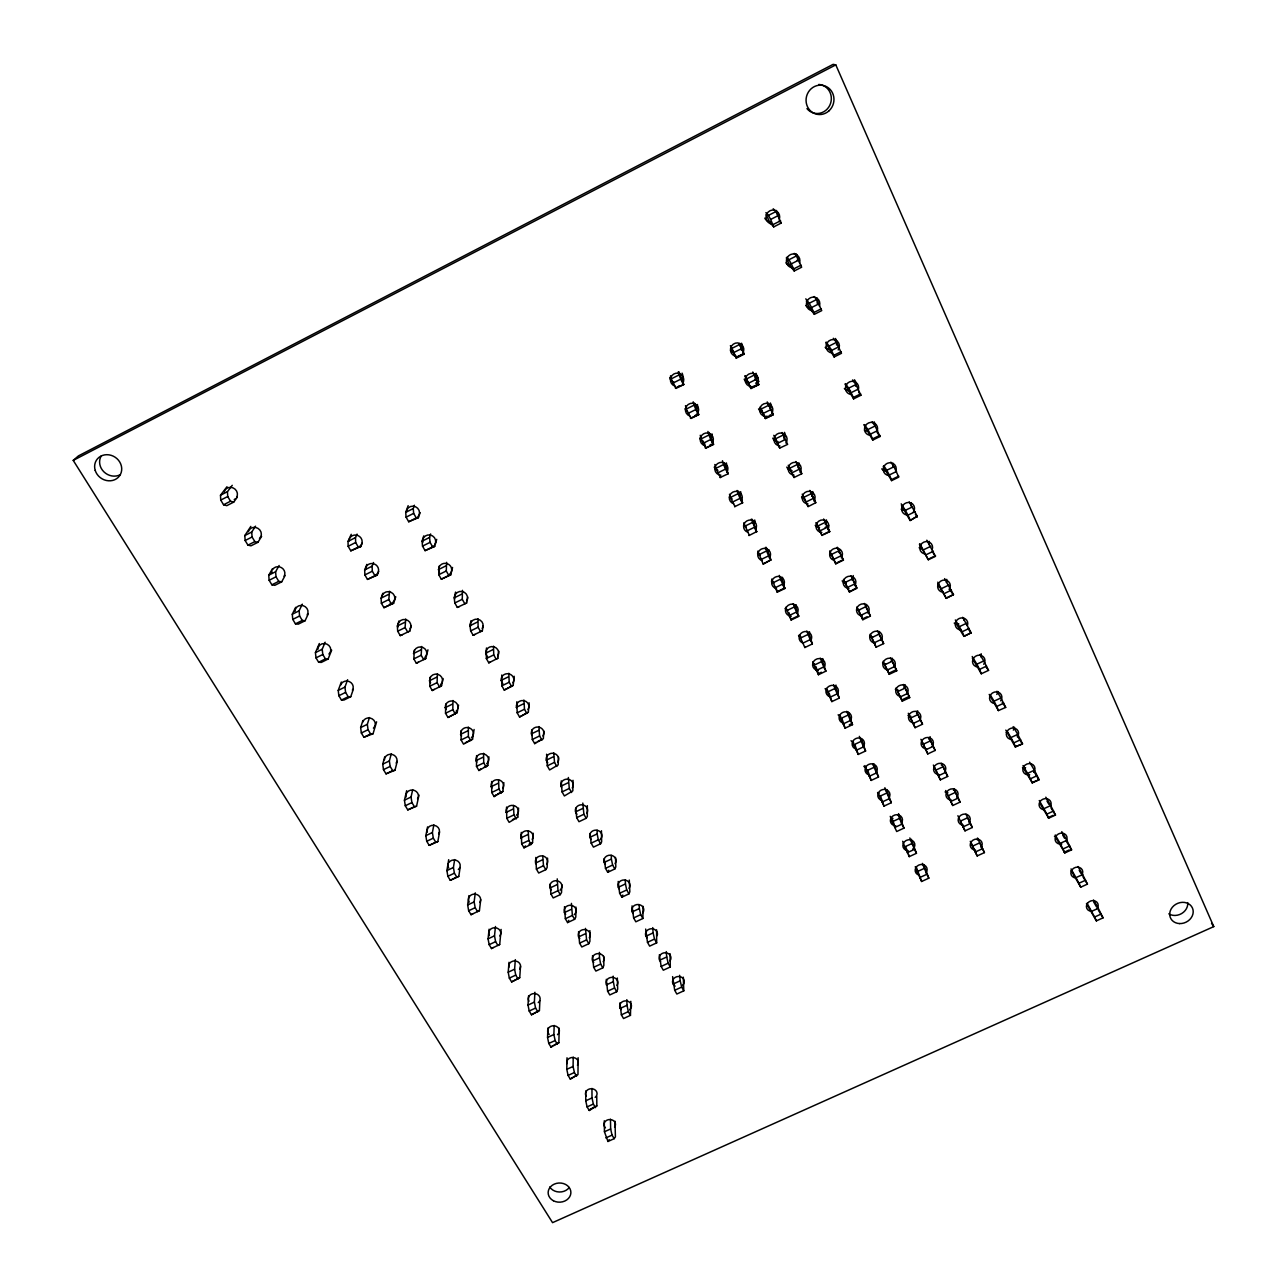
<?xml version="1.0" encoding="UTF-8"?>
<svg xmlns="http://www.w3.org/2000/svg" width="1287" height="1287" viewBox="0 0 1287 1287"><rect width="100%" height="100%" fill="white"/><g stroke="black" fill="none" stroke-linecap="round" stroke-linejoin="round"><path stroke-width="1.5" d="M587.322 805.646L587.322 816.505L586.18 818.291L578.989 821.701L576.705 817.663L575.659 808.268M578.555 931.627L579.584 943.146L581.804 946.975L588.803 943.709L586.582 939.88L585.488 928.394M596.75 1096.379L596.83 1105.951L589.253 1110.488L587.081 1106.9L585.746 1100.787L585.762 1090.926M586.18 818.291L583.896 814.253L582.802 803.072M578.12 1057.737L577.976 1074.597L570.286 1079.053L568.082 1075.417L566.795 1069.336L567.02 1057.785M575.933 907.062L575.804 917.036L574.629 919.304L567.599 922.586L565.347 918.725L564.478 906.659M808.686 632.818L812.37 643.934L804.858 647.538L804.874 646.605M576.592 1076.173L574.388 1072.521L573.085 1066.456L573.214 1057.158M574.629 919.304L572.377 915.427L571.428 903.377M573.021 780.308L572.828 790.861L564.382 795.961L562.065 791.891L561.212 780.903M901.463 505.614L910.102 520.527L917.261 516.248L909.233 501.866M571.605 792.519L569.288 788.448L568.355 777.493M547.908 1028.023L547.554 1037.451L548.777 1043.451L551.013 1047.151L558.848 1042.792L559.25 1028.152M561.775 884.668L561.534 892.47L560.279 894.626L553.217 897.94L550.949 894.031L550.144 884.105M557.368 1044.24L555.131 1040.539L553.877 1034.523L554.182 1025.433M560.279 894.626L558.011 890.701L557.223 878.86M558.478 756.949L558.172 764.928L549.613 769.948L547.265 765.829L546.621 754.214M556.853 766.473L554.52 762.338L553.7 752.75M547.57 858.107L547.12 867.631L545.785 869.674L538.69 873.02L536.389 869.063L535.826 857.415M528.571 995.881L528.024 1005.067L529.198 1011.019L531.467 1014.783L539.43 1010.488L539.897 1000.578M545.785 869.674L543.484 865.717L542.744 855.968M537.853 1011.823L535.585 1008.059L534.378 1002.106L534.909 992.261M785.794 607.303L791.135 620.028L798.68 616.393L795.269 605.807M543.822 730.968L543.339 738.706L534.668 743.629L532.303 739.462L531.692 730.035M521.267 832.383L521.669 843.822L524.002 847.827L531.113 844.433L532.545 842.518L533.156 833.22M541.956 740.122L539.591 735.939L538.899 726.56M509.025 962.274L508.204 972.2L509.33 978.104L511.631 981.917L519.723 977.718L520.527 966.119M531.113 844.433L528.796 840.443L528.185 830.871M518.05 978.924L515.749 975.112L514.607 969.208L515.331 959.619M516.875 701.721L517.165 712.789L519.562 717.004L528.346 712.194L529.15 702.815M506.547 807.062L506.772 818.291L509.137 822.345L517.792 817.132L518.581 808.059M526.866 713.465L524.485 709.234L523.938 700.064M495.463 926.495L494.514 935.81L495.608 941.65L497.956 945.527L499.71 944.449L501.126 929.423M516.296 818.918L513.947 814.88L513.449 805.469M499.71 944.449L491.489 948.551L489.157 944.674L488.079 938.85L489.108 929.182M491.65 781.482L491.731 792.486L494.111 796.573L502.895 791.457L503.844 782.625M791.135 620.028L788.995 612.66M501.753 675.015L501.85 685.81L504.263 690.073L513.191 685.36L514.189 676.286M926.833 540.202L935.424 556.354L928.329 559.765L919.932 543.79M501.303 793.114L498.922 789.028L498.568 779.809M511.615 686.502L509.202 682.223L508.799 673.262M475.289 892.856L474.131 901.914L475.176 907.673L477.541 911.614L479.407 910.681L480.727 899.726M476.592 755.598L476.496 766.376L478.909 770.495L487.805 765.475L488.947 756.901M479.407 910.681L471.042 914.687L468.661 910.746L467.648 904.97L468.902 895.607M493.5 646.154L493.741 654.906L496.187 659.234L497.844 658.236L498.825 651.222M486.132 767.02L483.719 762.885L483.59 753.281M448.696 859.684L446.911 870.591L447.86 876.286L450.273 880.292L458.783 876.383L460.102 867.551M458.783 876.383L456.821 877.171L454.408 873.181L453.426 867.486L454.665 859.587M461.164 730.533L461.1 739.961L463.529 744.143L472.554 739.221L474.099 729.504M497.844 658.236L488.803 662.837L486.341 658.526L486.454 648.005M470.785 740.62L468.355 736.437L468.371 727.042M470.978 620.688L470.012 625.707L470.672 630.903L473.149 635.279L482.335 630.775L483.188 625.723M482.335 630.775L480.582 631.627L478.104 627.252L478.008 618.741M427.574 826.881L425.836 835.665L426.737 841.296L429.182 845.35L437.837 841.569L439.575 831.949M445.752 704.021L445.511 713.255L447.989 717.47L457.142 712.644L458.542 705.131M437.837 841.569L435.762 842.213L433.317 838.143L432.4 832.512L433.848 824.903M771.798 579.037L777.235 592.197L784.829 588.529L781.692 578.49M455.276 713.931L452.815 709.7L452.976 700.498M455.55 592.084L454.214 597.86L454.81 602.976L457.319 607.4L466.634 603.008L467.825 597.168M406.66 790.685L404.44 800.192L405.276 805.759L407.77 809.877L416.57 806.193L418.983 795.06M437.403 673.648L437.097 682.641L439.575 686.92L441.538 685.778L443.114 678.506M466.634 603.008L464.784 603.716L462.274 599.292L462.483 590.347M416.57 806.193L414.398 806.692L411.904 802.573L411.052 797.007L412.709 789.671M441.538 685.778L432.255 690.508L429.761 686.228L430.148 677.203M672.602 976.608L674.71 990.298L676.833 994.031L683.783 990.829L683.3 977.155M439.237 566.007L438.77 574.71L441.312 579.182L450.74 574.903L452.557 567.454M414.366 650.096L413.819 658.896L416.344 663.207L425.756 658.59L427.96 649.822M777.235 592.197L776.158 587.773M384.716 756.853L382.722 764.172L383.478 769.658L386.02 773.841L394.98 770.269L397.249 761.357M450.74 574.903L448.793 575.466L446.267 570.978L446.653 562.322M425.756 658.59L423.696 659.587L421.187 655.26L421.653 646.492M394.98 770.269L392.68 770.607L390.154 766.425L389.366 760.939L391.248 753.876M659.346 954.777L661.164 966.44L663.304 970.205L670.302 966.987L670.028 953.619M398.922 620.977L397.345 626.013L397.683 631.225L400.241 635.601L409.781 631.097L411.245 626.029M423.729 535.907L422.072 541.2L422.522 546.106L425.096 550.643L434.668 546.476L436.711 539.366M362.886 720.559L360.65 727.573L361.341 732.995L363.915 737.242L373.037 733.783L376.608 721.814M409.781 631.097L407.641 631.949L405.083 627.573L405.727 619.031M434.668 546.476L432.625 546.878L430.067 542.342L429.568 537.451L430.63 533.944M373.037 733.783L370.624 733.96L368.05 729.713L367.342 724.308L369.433 717.535M645.672 929.069L647.474 942.309L649.645 946.138L656.66 942.872L656.611 929.841M619.964 1002.798L621.38 1014.832L623.535 1018.532L630.453 1015.346L630.823 1001.318M382.818 593.291L381.113 598.133L381.37 603.249L383.96 607.673L393.629 603.265L395.769 596.782M408.156 505.662L405.711 512.355L406.097 517.165L408.703 521.75L418.404 517.696L420.109 512.628M393.629 603.265L391.377 603.989L388.803 599.549L389.607 591.248M937.837 583.896L946.267 598.375L937.773 582.174M341.312 682.03L338.224 690.395L338.851 695.72L341.457 700.048L344.015 700.015L350.74 696.717L353.346 689.237M418.404 517.696L416.264 517.953L413.658 513.368L413.24 508.574L414.414 505.244M350.74 696.717L348.214 696.734L345.608 692.406L344.948 687.081L347.619 679.697M632.03 905.887L633.638 917.937L635.826 921.798L642.873 918.5L643.082 906.305M606.306 979.327L607.609 991.199L609.781 994.931L616.714 991.73L617.663 989.14L617.326 978.007M366.892 564.366L364.671 569.916L364.865 574.935L367.471 579.407L377.284 575.128L378.684 571.396M377.284 575.128L374.935 575.691L372.329 571.203L372.104 566.183L373.536 562.516M319.321 643.516L315.428 652.622L315.991 657.866L318.645 662.258L321.332 662.403L328.088 659.041L331.676 650.144M946.267 598.375L953.49 594.562L944.61 578.619M592.519 955.614L593.661 967.293L595.865 971.074L602.847 967.84L603.86 965.363L603.7 956.273M757.85 551.093L763.191 564.044L771.01 559.861L766.232 547.345M328.088 659.041L325.434 658.896L322.796 654.488L322.2 649.259L325.144 642.229M618.178 881.434L619.642 893.275L621.846 897.184L628.941 893.87L629.842 891.73L629.279 880.051M351.238 534.298L348.037 541.36L348.15 546.283L350.788 550.82L360.746 546.637L362.274 543.082M621.846 897.184L622.795 895.028M360.746 546.637L358.301 547.055L355.662 542.503L355.502 537.596L357.062 534.089M588.803 943.709L589.913 941.328L589.88 930.63M295.672 607.319L292.278 614.237L292.76 619.385L295.447 623.841L298.262 624.163L305.067 620.768L308.22 614.012M763.191 564.044L769.497 560.601M305.067 620.768L302.284 620.431L299.598 615.974L299.099 610.826L302.316 604.166M604.214 858.622L605.485 868.355L607.721 872.296L614.832 868.95L615.813 866.923L615.508 857.415M607.721 872.296L608.735 870.253M567.599 922.586L568.806 920.318M272.442 568.709L268.742 575.209L269.144 580.276L271.879 584.813L274.823 585.312L281.676 581.869L285.119 575.498M590.009 833.574L591.167 843.146L593.436 847.136L600.579 843.757L601.64 841.859L601.447 830.726M268.742 575.209L275.595 571.75L279.118 565.492M250.836 526.399L244.82 535.553L245.141 540.508L247.924 545.125L250.997 545.801L257.899 542.326L261.631 536.357M244.82 535.553L251.721 532.046L255.534 526.174M604.279 1120.784L604.44 1131.756L607.963 1141.472L614.189 1138.657L615.411 1136.855L615.009 1121.218M607.963 1141.472L609.201 1139.655M226.995 486.727L220.495 495.222L220.737 500.08L223.568 504.777L226.785 505.662L233.719 502.123L237.258 497.249M524.002 847.827L525.45 845.897M220.495 495.222L227.445 491.666L232.255 485.312M589.253 1110.488L590.588 1108.783M752.316 519.353L756.627 531.821L751.335 519.111M956.708 624.485L963.915 636.373L971.17 632.77L962.66 617.31M570.286 1079.053L576.399 1075.321M743.757 522.828L749.291 535.215M963.915 636.373L971.17 632.77M494.111 796.573L495.736 794.883M534.668 743.629L536.1 742.213M551.013 1047.151L552.525 1045.688M478.909 770.495L480.614 768.95M73.23 460.392L78.427 455.904L833.139 64.35L835.794 64.881L1213.77 926.608L552.557 1222.65L73.23 460.392L835.794 64.881M519.562 717.004L528.346 712.194M531.467 1014.783L539.43 1010.488M504.263 690.073L513.191 685.36M511.631 981.917L519.723 977.718M447.989 717.47L457.142 712.644M491.489 948.551L493.275 947.473M488.803 662.837L490.508 661.824M432.255 690.508L434.25 689.349M765.894 212.645L768.403 215.412L775.916 211.583L781.225 223.053L773.728 226.882L769.851 222.49L766.135 214.462M220.737 500.08L227.719 496.525L227.445 491.666M773.728 226.882L770.656 219.45L778.201 215.605M223.568 504.777L230.534 501.222L233.719 502.123M773.037 224.614L780.582 220.769M786.904 257.191L788.979 259.717L796.428 255.936L801.656 267.213L794.208 270.978L789.961 265.733L786.293 257.834M245.141 540.508L252.075 537.001L251.721 532.046M788.979 259.717L791.28 263.883L798.76 260.087M247.924 545.125L254.858 541.618L257.899 542.326M794.208 270.978L793.629 268.935L801.109 265.154M805.791 298.841L809.201 303.265L816.601 299.533L821.733 310.617L814.349 314.334L809.716 308.236L806.354 300.997M269.144 580.276L276.029 576.801L275.595 571.75M809.201 303.265L811.55 307.545L818.999 303.796M348.037 541.36L355.502 537.596M405.711 512.355L413.24 508.574M679.053 371.895L683.831 384.491L676.013 388.401L671.251 378.861L679.069 374.919L678.281 371.846M731.627 348.504L739.51 344.546L744.176 354.198L736.293 358.14L730.389 345.64M271.879 584.813L278.764 581.354L281.676 581.869M348.15 546.283L355.662 542.503M406.097 517.165L413.658 513.368M672.892 383.14L680.743 379.182L679.069 374.919M733.542 352.654L741.473 348.68M814.349 314.334L813.867 312.516L821.299 308.783M350.788 550.82L358.301 547.055M408.703 521.75L416.264 517.953M675.273 387.934L683.831 384.491M735.891 357.496L743.806 353.523M364.671 569.916L372.104 566.183M422.072 541.2L429.568 537.451M694.594 403.153L698.793 414.591L691.022 418.468L686.325 409.041L694.095 405.148L693.194 401.817M753.635 373.616L758.831 384.62L750.997 388.529L746.396 379.005L754.23 375.08L752.798 371.991M754.6 379.295L757.818 377.686M364.865 574.935L372.329 571.203M422.522 546.106L430.067 542.342M688.014 413.433L695.833 409.523L694.095 405.148M748.374 383.269L756.257 379.327L754.23 375.08M292.278 614.237L299.099 610.826M826.141 342.052L829.085 346.074L836.437 342.39L841.489 353.298L834.137 356.966L825.836 342.921M755.614 383.172L759.04 381.451M367.471 579.407L374.935 575.691M425.096 550.643L432.625 546.878M690.379 418.178L698.793 414.591M750.691 388.063L758.831 384.62M292.76 619.385L299.598 615.974M829.085 346.074L831.499 350.466L838.867 346.782M471.042 914.687L472.924 913.738M295.447 623.841L302.284 620.431M834.137 356.966L833.767 355.357L841.135 351.689M381.113 598.133L388.513 594.449M438.24 569.691L445.704 565.99M709.169 432.496L713.577 444.337L705.855 448.182L701.206 438.867L708.944 435.006L707.914 431.451M767.229 401.93L768.773 405.244L760.971 409.121L765.524 418.548L773.326 414.671L767.921 403.249M381.37 603.249L388.803 599.549M438.77 574.71L446.267 570.978M702.959 443.372L710.73 439.494L708.944 435.006M763.014 413.513L770.849 409.604L768.773 405.244M383.96 607.673L391.377 603.989M441.312 579.182L448.793 575.466M705.292 448.053L713.577 444.337M765.298 418.243L773.326 414.671M315.428 652.622L322.2 649.259M845.479 383.671L848.632 388.159L855.935 384.54L860.89 395.27L853.603 398.873L845.012 384.169M315.991 657.866L322.796 654.488M848.632 388.159L851.093 392.68L858.429 389.044M318.645 662.258L325.434 658.896M853.603 398.873L853.329 397.49L860.649 393.854M397.345 626.013L404.713 622.361M454.214 597.86L461.647 594.192M720.511 477.541L715.91 468.339L723.616 464.527L722.457 460.73M775.385 438.899L783.156 435.054L787.644 444.369L779.729 448.069L773.793 435.312M397.683 631.225L405.083 627.573M454.81 602.976L462.274 599.292M717.712 472.94L725.45 469.112L723.616 464.527M777.477 443.388L785.279 439.527M720.028 477.574L728.201 473.745L724.324 462.998M338.224 690.395L344.948 687.081M864.51 424.597L867.856 429.552L875.112 425.981L879.986 436.534L872.747 440.09L863.867 424.742M413.417 653.571L420.736 649.967M470.012 625.707L477.397 622.071M734.974 506.547L730.437 497.458L738.111 493.677L737.097 490.476M789.14 466.731L794.063 477.493L789.623 468.307L797.345 464.494L795.929 461.486M338.851 695.72L345.608 692.406M413.819 658.896L421.187 655.26M470.672 630.903L478.104 627.252M732.303 502.171L740.009 498.375L738.111 493.677M791.762 472.908L799.533 469.095L797.345 464.494M867.856 429.552L870.366 434.169L877.637 430.598M341.457 700.048L348.214 696.734M734.587 506.74L742.631 502.783L738.255 491.039M793.999 477.525L801.785 473.713L798.905 467.551M872.747 440.09L872.57 438.915L879.841 435.328M429.279 680.823L436.583 677.252M485.617 653.217L492.985 649.613M744.803 526.222L752.428 522.49M810.215 490.974L815.765 502.702L808.091 506.644L803.683 497.377L811.373 493.613L809.877 490.411M429.761 686.228L437.097 682.641M486.341 658.526L493.741 654.906M746.717 531.048L754.375 527.3M805.887 502.075L813.609 498.294L811.373 493.613M748.97 535.569L756.901 531.499M360.65 727.573L367.342 724.308M883.815 465.781L886.775 470.27L893.966 466.747L898.776 477.123L891.585 480.63L883.22 466.361M361.341 732.995L368.05 729.713M886.775 470.27L889.317 475L896.556 471.46M473.149 635.279L474.951 634.411M416.344 663.207L418.436 662.194M363.915 737.242L370.624 733.96M891.585 480.63L891.489 479.649L898.712 476.126M444.98 707.753L452.236 704.214M501.045 680.421L508.381 676.849M758.992 554.665L766.585 550.965L765.395 547.409M825.546 522.779L829.697 531.676L822.023 535.408L817.583 526.093L825.24 522.361L823.664 518.999M825.208 527.38L828.555 525.756M445.511 713.255L452.815 709.7M501.85 685.81L509.202 682.223M760.955 559.588L768.58 555.871L766.585 550.965M819.835 530.904L827.525 527.155L825.24 522.361M823.471 534.33L829.584 531.354M382.722 764.172L389.366 760.939M901.206 503.844L905.372 510.328L912.531 506.853M383.478 769.658L390.154 766.425M905.372 510.328L907.962 515.154L915.137 511.663M460.489 734.394L467.728 730.887M516.312 707.319L523.6 703.78M773.02 582.77L780.565 579.102L779.295 575.402M839.848 552.493L843.419 560.151L835.778 563.851L831.338 554.488L838.947 550.788L837.274 547.248L839.011 550.691M386.02 773.841L392.68 770.607M910.102 520.527L917.261 516.248M461.1 739.961L468.355 736.437M517.165 712.789L524.485 709.234M775.047 587.789L782.625 584.105L780.565 579.102M833.622 559.395L841.28 555.678L838.947 550.788M465.347 742.712L472.554 739.221M777.396 591.553L784.941 587.902M837.145 562.628L843.226 559.668M475.82 760.714L483.027 757.239M531.386 733.896L538.642 730.389M786.888 610.553L794.401 606.933L793.275 603.7M844.916 582.544L852.493 578.877L856.997 588.288L849.388 591.956L843.5 579.44M404.44 800.192L411.052 797.007M923.68 549.726L930.774 546.299M476.496 766.376L483.719 762.885M532.303 739.462L539.591 735.939M788.947 615.669L796.508 612.017L794.401 606.933M847.248 587.548L854.858 583.88M484.218 767.213L487.805 765.475M537.918 741.328L541.537 739.591M791.215 619.24L798.728 615.62M849.388 591.956L856.724 587.66L851.029 575.788M405.276 805.759L411.904 802.573M926.302 554.649L933.445 551.206M407.77 809.877L414.398 806.692M928.41 559.153L935.52 555.727M490.99 786.743L498.149 783.3M546.299 760.183L553.523 756.708M804.858 647.538L800.594 638.014L808.075 634.427L806.869 631.064M858.332 610.279L865.878 606.66L870.398 616.103L862.837 619.723L856.852 607.03M491.731 792.486L498.922 789.028M547.265 765.829L554.52 762.338M802.702 643.227L810.231 639.607L808.075 634.427M860.73 615.379L868.291 611.743M497.522 794.031L502.895 791.457M862.837 619.723L862.531 618.95L867.052 616.779M425.836 835.665L432.4 832.512M941.682 588.497L948.744 585.118M426.737 841.296L433.317 838.143M944.352 593.516L951.431 590.122M429.182 845.35L435.762 842.213M946.412 597.94L953.49 594.562M505.984 812.483L513.111 809.073M561.035 786.164L568.227 782.721M821.943 659.523L825.9 671.154L818.435 674.726L814.14 665.17L821.589 661.598L820.318 658.124M871.605 637.692L879.118 634.105L883.654 643.597L876.125 647.184L870.06 634.314M506.772 818.291L513.947 814.88M562.065 791.891L569.288 788.448M816.312 670.463L823.777 666.891L821.589 661.598M874.034 642.889L881.579 639.285M512.451 819.674L517.792 817.132M818.435 674.726L818.371 673.648L821.347 672.232M446.911 870.591L453.426 867.486M955.324 619.964L959.41 626.656L966.408 623.326M520.817 837.934L527.911 834.555M575.611 811.856L582.77 808.461M835.07 685.923L839.285 698.069L831.852 701.592L827.525 692.004L834.941 688.481L833.606 684.861M890.556 657.754L892.197 661.245L884.732 664.8L889.253 674.324L896.749 670.768L892.132 660.923M447.86 876.286L454.408 873.181M959.41 626.656L962.113 631.756L969.143 628.41M521.669 843.822L528.796 840.443M576.705 817.663L583.896 814.253M829.745 697.377L837.193 693.854L834.941 688.481M887.193 670.077L894.706 666.505L896.749 670.768M450.273 880.292L456.821 877.171M528.989 844.208L532.545 842.518M889.253 674.324L888.818 673.262L896.283 669.723M535.472 863.11L542.551 859.764M590.025 837.274L597.152 833.896L597.104 830.212M848.036 712.033L852.509 724.678L845.109 728.169L840.765 718.532L848.149 715.041L846.749 711.309M536.389 869.063L543.484 865.717M591.167 843.146L598.326 839.767L597.152 833.896M843.033 724.002L850.434 720.495L848.149 715.041M900.208 696.959L907.673 693.42L909.7 697.634L902.251 701.158L900.208 696.959L897.699 691.586L905.131 688.062L907.673 693.42M467.648 904.97L474.131 901.914M972.216 656.499L976.849 664.205L983.799 660.923L988.561 670.382L981.289 673.777L972.345 658.14M849.323 724.742L852.284 723.358M902.251 701.158L901.753 699.967L909.169 696.46L903.426 684.459M468.661 910.746L475.176 907.673M976.849 664.205L979.6 669.385L986.582 666.087M549.983 887.998L557.014 884.684M604.279 862.403L611.373 859.056L611.261 855.292M861.502 739.526L865.588 750.981L858.22 754.439L853.86 744.771L861.212 741.312L859.33 736.357M910.52 718.082L917.921 714.591L922.506 724.195L915.089 727.686L908.3 713.271M550.949 894.031L558.011 890.701M605.485 868.355L612.612 865.009L611.373 859.056M856.177 750.321L863.545 746.846L861.212 741.312M913.078 723.535L920.511 720.028M742.631 502.783L740.009 498.375M488.079 938.85L494.514 935.81M990.17 694.707L994.014 701.174L1000.932 697.924L1005.694 707.416L998.39 710.585L989.204 694.401M489.157 944.674L495.608 941.65M994.014 701.174L996.798 706.434L1003.731 703.169M564.317 912.612L571.331 909.33M618.387 887.258L625.434 883.944L625.273 880.083M874.211 765.105L878.522 776.978L871.186 780.421L866.811 770.72L874.114 767.293L872.827 763.883M923.197 744.272L930.565 740.813L935.166 750.45L927.782 753.925L920.913 739.301M565.347 918.725L572.377 915.427M619.642 893.275L626.721 889.961L625.434 883.944M869.159 776.351L876.495 772.908L874.114 767.293M925.787 749.806L933.188 746.347M578.506 936.968L585.488 933.702M632.319 911.839L639.349 908.558L639.124 904.6M886.791 790.411L891.312 802.702L884.008 806.112L879.616 796.38L886.888 792.985L884.861 787.724M935.729 770.173L943.065 766.746L947.699 776.431L940.347 779.858L933.381 765.057M508.204 972.2L514.607 969.208M1006.949 730.791L1010.922 737.564L1017.776 734.362L1022.554 743.854L1015.218 746.83L1005.807 730.115M579.584 943.146L586.582 939.88M633.638 917.937L640.685 914.639L639.349 908.558M881.997 802.074L889.301 798.68L886.888 792.985M938.368 775.788L945.736 772.361M509.33 978.104L515.749 975.112M1010.922 737.564L1013.738 742.905L1020.623 739.687M1015.218 746.83L1022.554 743.854M592.535 961.051L599.485 957.834L599.42 952.396M646.122 936.148L653.12 932.898L652.734 927.605M898.519 813.641L903.957 828.136L896.685 831.515L892.277 821.75L899.516 818.387L898.117 814.784M960.07 802.107L955.421 792.39L948.133 795.784L950.803 801.479L952.75 805.501L960.07 802.107L954.278 789.848M593.661 967.293L600.643 964.06L599.485 957.834M647.474 942.309L654.504 939.06L653.12 932.898M894.706 827.525L901.978 824.147L899.516 818.387M950.803 801.479L958.139 798.085M528.024 1005.067L534.378 1002.106M1023.004 765.556L1027.557 773.39L1034.378 770.221L1039.14 779.729L1032.303 782.898L1023.551 768.275M529.198 1011.019L535.585 1008.059M1027.557 773.39L1030.404 778.796L1037.242 775.627M1031.788 782.512L1039.14 779.729M606.418 984.877L613.336 981.675L613.191 976.157M659.764 960.199L666.73 956.981L666.264 951.576M911.518 840.218L916.457 853.297L909.233 856.627L904.793 846.83L912 843.5L909.829 837.966M607.609 991.199L614.543 987.982L613.336 981.675M661.164 966.44L668.162 963.207L666.73 956.981M907.271 852.686L914.494 849.356L912 843.5M963.11 826.881L970.398 823.519L972.312 827.493L965.025 830.855L963.11 826.881L960.392 821.106L967.647 817.76L970.398 823.519M547.554 1037.451L553.877 1034.523M1039.252 800.53L1043.934 808.67L1050.723 805.549L1055.485 815.057L1048.696 818.178L1039.623 802.879M620.157 1008.445L627.042 1005.276L626.817 999.645M673.262 983.992L680.196 980.807L679.665 975.289M923.599 864.462L928.828 878.168L921.637 881.482L917.181 871.653L924.356 868.355L922.393 863.384M972.522 846.17L979.745 842.84L984.426 852.605L977.171 855.935L970.269 841.328M548.777 1043.451L555.131 1040.539M1043.934 808.67L1046.814 814.156L1053.619 811.019M554.102 1044.964L558.848 1042.792M1048.117 817.647L1053.184 815.314M621.38 1014.832L628.297 1011.646L627.042 1005.276M674.71 990.298L681.676 987.081L680.196 980.807M919.69 877.589L926.897 874.275L928.828 878.168M975.273 852.01L982.528 848.68M566.795 1069.336L573.085 1066.456M1055.26 834.99L1060.07 843.403L1066.81 840.331L1071.588 849.854L1064.832 852.943L1055.469 836.968M568.082 1075.417L574.388 1072.521M1060.07 843.403L1062.982 848.97L1069.738 845.865M1064.188 852.251L1069.224 849.951M585.746 1100.787L592.004 1097.94L591.956 1088.416M1071.041 868.918L1075.964 877.621L1082.657 874.581L1087.435 884.121L1080.726 887.161L1071.074 870.543M587.081 1106.9L593.355 1104.053L592.004 1097.94M1075.964 877.621L1078.908 883.252L1085.617 880.195M592.149 1108.075L596.83 1105.951M604.44 1131.756L610.649 1128.956L610.456 1119.223M1086.453 903.635L1096.379 920.881L1103.039 917.856L1098.278 908.332L1091.617 911.325A6.017 5.228 -22.8 0 1 1086.695 904.809A6.017 5.228 -22.8 0 1 1095.092 900.997A6.017 5.228 -22.8 0 1 1096.942 908.815M605.823 1137.933L612.049 1135.118L610.649 1128.956M1087.081 903.249L1094.593 917.02L1101.254 914.011M400.241 635.601L402.429 634.732M457.319 607.4L459.218 606.676M988.561 670.382L986.26 667.277M981.289 673.777L979.6 669.385M728.201 473.745L725.45 469.112M1005.694 707.416L1002.235 702.3M998.39 710.585L996.798 706.434M1055.485 815.057L1050.932 807.786M779.729 448.069L775.16 437.837M1071.588 849.854L1066.344 841.312M773.214 208.767L775.916 211.583M779.15 220.833L781.225 223.053M1087.435 884.121L1082.946 876.801M794.208 253.378L796.428 255.936M1103.039 917.856L1098.422 910.215M814.188 296.525L816.601 299.533M833.3 338.288L836.437 342.39M852.589 379.938L855.935 384.54M858.622 392.117L860.89 395.27M872.152 421.766L875.112 425.981M876.978 432.207L879.986 436.534M1211.534 923.358L1213.77 926.608M890.845 462.146L893.966 466.747M915.347 514.157L917.245 517.052M932.432 551.689L935.424 556.354M950.192 590.057L953.313 594.996M928.329 559.765L919.417 544.256M968.065 628.474L970.913 633.043M979.906 654.584L983.799 660.923M996.894 691.264L1000.932 697.924M227.719 496.525L230.534 501.222M252.075 537.001L254.858 541.618M276.029 576.801L278.764 581.354M593.355 1104.053L595.527 1107.64M612.049 1135.118L614.189 1138.657M1013.159 726.624L1017.776 734.362M1017.406 735.826L1022.071 743.629M1029.6 762.177L1034.378 770.221M1033.799 771.219L1038.609 779.359M1045.816 797.184L1050.723 805.549M1046.974 801.029L1048.953 804.407M1061.775 831.659L1066.81 840.331M1062.692 835.022L1064.51 838.159M600.643 964.06L602.847 967.84M614.543 987.982L616.714 991.73M628.297 1011.646L630.453 1015.346M1078.007 866.521L1082.657 874.581M1079.214 870.302L1081.08 873.551M1093.516 899.999L1098.278 908.332M1093.628 901.833L1096.492 906.852M598.326 839.767L600.579 843.757M612.612 865.009L614.832 868.95M626.721 889.961L628.941 893.87M640.685 914.639L642.873 918.5M654.504 939.06L656.66 942.872M668.162 963.207L670.302 966.987M681.676 987.081L683.783 990.829M768.403 215.412L770.656 219.45M680.743 379.182L683.124 383.993M695.833 409.523L698.181 414.269M710.73 439.494L713.062 444.192M768.58 555.871L770.816 560.344M782.625 584.105L784.829 588.529M796.508 612.017L798.68 616.393M810.231 639.607L812.37 643.934M823.777 666.891L825.9 671.154M837.193 693.854L839.285 698.069M850.434 720.495L852.509 724.678M863.545 746.846L865.588 750.981M876.495 772.908L878.522 776.978M889.301 798.68L891.312 802.702M901.978 824.147L903.957 828.136M914.494 849.356L916.457 853.297M731.434 347.506L736.293 358.14M745.173 375.901L750.997 388.529M760.263 407.062L765.524 418.548M816.328 522.908L822.023 535.408M739.172 343.613L744.176 354.198M756.257 379.327L758.558 384.121M770.849 409.604L773.133 414.35M782.046 432.529L784.25 437.113M796.717 462.982L798.181 466.007M799.533 469.095L801.753 473.713M813.609 498.294L815.765 502.702M827.525 527.155L829.697 531.676M841.28 555.678L843.419 560.151M892.197 661.245L894.706 666.505M965.958 814.172L972.312 827.493M977.46 838.014L984.426 852.605M929.793 739.028L935.166 750.45M941.457 763.352L947.699 776.431M953.764 788.899L955.421 792.39M929.005 737.515L930.565 740.813M916.408 711.389L922.506 724.195M877.525 630.743L883.654 643.597M864.365 603.426L870.398 616.103M791.28 263.883L793.629 268.935M811.55 307.545L813.867 312.516M831.499 350.466L833.767 355.357M851.093 392.68L853.329 397.49M870.366 434.169L872.57 438.915M889.317 475L891.489 479.649M907.962 515.154L910.086 519.723M962.113 631.756L964.14 636.116M1013.738 742.905L1015.668 747.055M1030.404 778.796L1032.303 782.898M1046.814 814.156L1048.696 818.178M1062.982 848.97L1064.832 852.943M1078.908 883.252L1080.726 887.161M1094.593 917.02L1096.379 920.881M971.025 842.615L977.171 855.935M957.898 815.717L965.025 830.855M945.704 790.524L952.75 805.501M934.893 767.953L940.347 779.858M922.538 742.438L927.782 753.925M910.054 716.634L915.089 727.686M896.025 687.966L901.753 699.967M883.123 661.293L888.818 673.262M871.074 636.019L876.125 647.184M909.169 696.46L909.7 697.634M858.043 609.105L862.531 618.95M844.867 581.869L849.163 591.312M831.531 554.311L835.778 563.851M829.713 550.916L831.338 554.488M816.055 522.699L817.583 526.093M804.391 498.262L808.091 506.451M802.235 494.144L803.683 497.377M788.255 465.267L789.623 468.307M745.028 375.884L746.396 379.005M924.356 868.355L926.897 874.275M916.537 867.711L921.637 881.482M915.266 866.682L917.181 871.653M905.855 847.216L907.995 852.814M902.686 841.28L904.793 846.83M892.1 818.757L894.159 824.227M890.234 816.328L892.277 821.75M880.292 795.543L884.008 806.112M888.786 798.053A6.145 5.566 -18.3 0 0 886.984 790.025A6.145 5.566 -18.3 0 0 878.377 792.856L879.616 796.38M867.663 770.205L871.186 780.421M864.912 765.588L866.811 770.72M854.89 744.61L858.22 754.439M863.304 746.798A6.21 5.695 -18.6 0 0 861.437 738.593A6.21 5.695 -18.6 0 0 852.734 741.473L853.86 744.771M841.971 718.709L845.109 728.169M839.414 714.784L840.765 718.532M829.101 693.049L831.852 701.592M826.238 688.368L827.525 692.004M815.878 666.553L818.371 673.648M812.917 661.663L814.14 665.17M799.436 634.636L800.594 638.014M729.488 494.224L730.437 497.458M714.832 464.51L715.91 468.339M704.343 442.696L705.855 448.182M700.241 435.279L701.206 438.867M908.719 854.681L909.233 856.627M685.472 405.678L686.325 409.041M670.527 375.74L671.251 378.861M605.453 1127.83A5.759 4.939 -3.2 0 1 605.517 1121.154A5.759 4.939 -3.2 0 1 613.272 1120.51A5.759 4.939 -3.2 0 1 614.559 1127.074M586.1 1096.074A5.808 5.003 -2.5 0 1 588.159 1089.526A5.808 5.003 -2.5 0 1 595.881 1090.636A5.808 5.003 -2.5 0 1 595.157 1097.393M1075.98 877.959A6.065 5.293 -23.2 0 1 1071.154 871.363A6.065 5.293 -23.2 0 1 1079.6 867.518A6.065 5.293 -23.2 0 1 1081.498 875.45M566.811 1063.673A5.856 5.084 -1.7 0 1 573.535 1057.528A5.856 5.084 -1.7 0 1 577.445 1065.234M1061.823 843.999A6.113 5.373 -23.7 0 1 1055.099 838.867A6.113 5.373 -23.7 0 1 1062.418 833.156A6.113 5.373 -23.7 0 1 1066.601 840.282M1055.951 836.55A6.049 5.341 -23.8 0 1 1054.455 836.309M549.179 1034.41A5.888 5.148 -0.8 0 1 549.517 1027.123A5.888 5.148 -0.8 0 1 557.834 1027.396A5.888 5.148 -0.8 0 1 557.496 1034.668M1044.304 809.764A6.162 5.47 -24.3 0 1 1039.22 803.458A6.162 5.47 -24.3 0 1 1046.942 798.744A6.162 5.47 -24.3 0 1 1050.691 805.871M528.957 1001.238A5.936 5.228 0.2 0 1 530.984 994.401A5.936 5.228 0.2 0 1 538.899 995.591A5.936 5.228 0.2 0 1 538.256 1002.621M1029.697 774.774A6.194 5.55 -24.9 0 1 1022.859 768.982A6.194 5.55 -24.9 0 1 1031.241 763.834A6.194 5.55 -24.9 0 1 1033.734 772.297M1025.594 767.728A6.145 5.502 -25.1 0 1 1022.505 767.599M508.799 967.374A5.985 5.293 1.3 0 1 515.604 960.987A5.985 5.293 1.3 0 1 519.707 969.031M1011.662 739.494A6.242 5.631 -25.7 0 1 1006.579 732.48A6.242 5.631 -25.7 0 1 1015.266 728.426A6.242 5.631 -25.7 0 1 1017.325 736.856M1014.494 727.284A6.194 5.582 -25.8 0 1 1013.303 730.099M1007.705 732.721A6.194 5.582 -25.8 0 1 1006.161 732.464M489.446 935.633A6.033 5.373 2.5 0 1 491.007 928.876A6.033 5.373 2.5 0 1 498.777 929.15A6.033 5.373 2.5 0 1 499.887 936.003M994.964 703.539A6.29 5.727 -26.5 0 1 989.816 696.412A6.29 5.727 -26.5 0 1 998.551 692.309A6.29 5.727 -26.5 0 1 1000.659 700.852M997.956 691.537A6.242 5.679 -26.7 0 1 996.765 694.401M991.119 697.055A6.242 5.679 -26.7 0 1 989.574 696.782M469.24 902.09A6.097 5.454 3.9 0 1 470.785 895.237A6.097 5.454 3.9 0 1 478.619 895.527A6.097 5.454 3.9 0 1 479.761 902.477M978.007 667.02A6.355 5.808 -27.6 0 1 972.779 659.781A6.355 5.808 -27.6 0 1 981.579 655.63A6.355 5.808 -27.6 0 1 983.735 664.301M981.144 653.716A6.29 5.759 -27.7 0 1 980.758 656.756M974.291 660.826A6.29 5.759 -27.7 0 1 972.731 660.553M448.857 862.515A6.145 5.534 5.4 0 1 457.947 861.228A6.145 5.534 5.4 0 1 458.333 869.545M448.729 868.033A6.145 5.534 5.4 0 1 448.214 863.818M964.108 618.387A6.338 5.856 -28.9 0 1 963.706 619.916M958.831 623.922A6.338 5.856 -28.9 0 1 954.214 623.101M960.778 629.922A6.403 5.904 -28.7 0 1 955.356 623.085A6.403 5.904 -28.7 0 1 963.319 618.033A6.403 5.904 -28.7 0 1 967.341 625.755M427.3 832.094A6.194 5.615 7.1 0 1 434.234 825.337A6.194 5.615 7.1 0 1 438.61 833.879M943.274 592.229A6.451 5.985 -30.2 0 1 937.917 584.765A6.451 5.985 -30.2 0 1 946.83 580.501A6.451 5.985 -30.2 0 1 949.082 589.446M946.765 579.359A6.387 5.936 -30.4 0 1 946.379 582.496M939.832 586.679A6.387 5.936 -30.4 0 1 938.255 586.389M406.193 794.015A6.258 5.679 9 0 1 414.671 790.556A6.258 5.679 9 0 1 417.551 798.793M406.145 796.959A6.258 5.679 9 0 1 405.952 795.479M925.482 553.957A6.499 6.081 -32 0 1 919.932 546.895A6.499 6.081 -32 0 1 927.991 541.698A6.499 6.081 -32 0 1 932.142 549.678M929.15 541.296A6.435 6.033 -32.2 0 1 928.796 544.481M922.2 548.712A6.435 6.033 -32.2 0 1 919.143 547.747M384.459 759.78A6.306 5.759 11.2 0 1 392.438 754.52A6.306 5.759 11.2 0 1 396.155 763.159M907.415 515.057A6.564 6.178 -34.2 0 1 901.914 507.335A6.564 6.178 -34.2 0 1 910.955 502.96A6.564 6.178 -34.2 0 1 913.303 512.194M911.26 502.622A6.499 6.129 -34.4 0 1 910.906 505.855M904.278 510.151A6.499 6.129 -34.4 0 1 901.206 509.153M362.837 722.023A6.371 5.84 13.5 0 1 372.168 718.838A6.371 5.84 13.5 0 1 373.423 728.136M889.06 475.514A6.612 6.274 -36.9 0 1 883.349 468.227A6.612 6.274 -36.9 0 1 891.521 462.886A6.612 6.274 -36.9 0 1 895.8 471.106M893.098 463.336A6.548 6.226 -37.3 0 1 892.744 466.618M886.067 470.978A6.548 6.226 -37.3 0 1 881.74 468.886M340.653 685.167A6.435 5.92 16.1 0 1 349.308 681.579A6.435 5.92 16.1 0 1 352.381 690.202M870.398 435.328A6.676 6.371 -40.5 0 1 864.607 427.927A6.676 6.371 -40.5 0 1 872.827 422.506A6.676 6.371 -40.5 0 1 877.171 430.872M874.13 421.814A6.612 6.322 -40.9 0 1 874.677 425.08M867.567 431.161A6.612 6.322 -40.9 0 1 864.43 430.115M317.905 649.275A6.515 6.001 18.9 0 1 326.818 644.095A6.515 6.001 18.9 0 1 328.925 654.053M854.455 379.794A6.676 6.403 -45.5 0 1 855.517 386.197M850.466 390.556A6.676 6.403 -45.5 0 1 844.352 388.513M851.415 394.498A6.741 6.467 -45 0 1 845.559 386.953A6.741 6.467 -45 0 1 853.828 381.451A6.741 6.467 -45 0 1 858.236 389.961M295.013 611.261A6.58 6.081 21.9 0 1 303.169 605.694A6.58 6.081 21.9 0 1 307.175 614.896M835.343 338.481A6.757 6.499 -51.2 0 1 836.453 344.996M831.37 349.42A6.757 6.499 -51.2 0 1 825.192 347.345M832.126 352.96A6.821 6.564 -50.7 0 1 826.318 344.723A6.821 6.564 -50.7 0 1 835.601 340.09A6.821 6.564 -50.7 0 1 838.191 349.951M271.734 572.635A6.66 6.162 25 0 1 271.943 571.026M272.587 569.546A6.66 6.162 25 0 1 281.547 567.696A6.66 6.162 25 0 1 284.041 576.335M812.515 310.746A6.902 6.66 -57.5 0 1 806.499 302.944A6.902 6.66 -57.5 0 1 814.88 297.281A6.902 6.66 -57.5 0 1 819.433 306.081M816.859 297.957A6.821 6.596 -58 0 1 817.068 303.105M810.215 307.738A6.821 6.596 -58 0 1 805.71 305.486M248.294 531.74A6.741 6.226 28.1 0 1 257.963 528.362A6.741 6.226 28.1 0 1 259.475 538.4M792.567 267.809A6.982 6.741 -64.7 0 1 786.47 259.877A6.982 6.741 -64.7 0 1 794.899 254.134A6.982 6.741 -64.7 0 1 799.533 263.063M796.17 253.796A6.918 6.676 -65.2 0 1 797.345 260.521M790.459 265.202A6.918 6.676 -65.2 0 1 785.907 262.918M235.569 498.584A6.837 6.306 31.2 0 1 234.202 499.533M224.26 491.795A6.837 6.306 31.2 0 1 233.204 487.966A6.837 6.306 31.2 0 1 236.599 497.297M772.297 224.131A7.079 6.821 -71.5 0 1 766.103 216.055A7.079 6.821 -71.5 0 1 774.597 210.231A7.079 6.821 -71.5 0 1 779.295 219.321M776.093 210.36A7.014 6.757 -71.9 0 1 777.67 215.428M770.366 221.975A7.014 6.757 -71.9 0 1 764.8 218.13M621.171 1009.603A5.904 5.196 -3.7 0 1 621.621 1002.251A5.904 5.196 -3.7 0 1 629.97 1002.541A5.904 5.196 -3.7 0 1 629.504 1009.877M975.498 850.063A6.081 5.421 -20.7 0 1 970.462 843.387A6.081 5.421 -20.7 0 1 978.94 839.478A6.081 5.421 -20.7 0 1 981.016 847.522M978.184 838.625A6.033 5.373 -20.8 0 1 977.412 839.912M606.644 985.054A5.936 5.245 -3.1 0 1 608.365 978.458A5.936 5.245 -3.1 0 1 615.99 978.715A5.936 5.245 -3.1 0 1 616.907 985.408M963.464 825.192A6.129 5.47 -21 0 1 958.397 818.435A6.129 5.47 -21 0 1 966.907 814.494A6.129 5.47 -21 0 1 969.014 822.634M593.725 962.483A5.968 5.309 -2.4 0 1 593.774 955.324A5.968 5.309 -2.4 0 1 601.817 954.664A5.968 5.309 -2.4 0 1 603.169 961.727M951.302 800.047A6.162 5.534 -21.3 0 1 946.186 793.21A6.162 5.534 -21.3 0 1 954.729 789.237A6.162 5.534 -21.3 0 1 956.868 797.457M954.214 788.915A6.097 5.502 -21.4 0 1 953.458 790.234M947.94 792.792A6.097 5.502 -21.4 0 1 945.044 791.923M579.793 938.545A6.001 5.357 -1.6 0 1 579.81 931.305A6.001 5.357 -1.6 0 1 587.902 930.646A6.001 5.357 -1.6 0 1 589.285 937.773M938.995 774.629A6.194 5.598 -21.6 0 1 933.831 767.712A6.194 5.598 -21.6 0 1 942.422 763.706A6.194 5.598 -21.6 0 1 944.594 772.023M942.036 763.641A6.129 5.55 -21.7 0 1 941.28 764.977M565.685 914.349A6.049 5.421 -0.8 0 1 566.055 906.692A6.049 5.421 -0.8 0 1 574.597 907.013A6.049 5.421 -0.8 0 1 574.227 914.655M926.56 748.921A6.226 5.663 -22 0 1 921.347 741.923A6.226 5.663 -22 0 1 929.97 737.885A6.226 5.663 -22 0 1 932.19 746.283M930.115 736.647A6.162 5.615 -22.1 0 1 928.957 739.446M549.983 887.37A6.081 5.47 0 0 1 553.571 881.128A6.081 5.47 0 0 1 561.019 883.22A6.081 5.47 0 0 1 560.022 890.202M551.447 889.88A6.081 5.47 0 0 1 550.53 888.722M913.979 722.924A6.258 5.727 -22.4 0 1 908.719 715.845A6.258 5.727 -22.4 0 1 917.39 711.759A6.258 5.727 -22.4 0 1 919.642 720.27M917.663 710.794A6.194 5.679 -22.5 0 1 916.521 713.641M910.906 716.28A6.194 5.679 -22.5 0 1 907.962 715.363M536.116 863.963A6.113 5.534 1 0 1 537.773 857.029A6.113 5.534 1 0 1 545.624 857.319A6.113 5.534 1 0 1 546.685 864.381M905.067 684.668A6.226 5.743 -23 0 1 903.924 687.531M898.294 690.202A6.226 5.743 -23 0 1 895.318 689.285M899.693 696.364A6.29 5.792 -22.8 0 1 896.347 688.513A6.29 5.792 -22.8 0 1 905.131 685.569A6.29 5.792 -22.8 0 1 906.949 693.95M521.541 838.947A6.145 5.582 2.1 0 1 523.182 831.933A6.145 5.582 2.1 0 1 531.081 832.239A6.145 5.582 2.1 0 1 532.174 839.365M888.4 670.044A6.322 5.856 -23.4 0 1 883.043 662.805A6.322 5.856 -23.4 0 1 891.794 658.654A6.322 5.856 -23.4 0 1 894.111 667.342M892.341 658.236A6.274 5.808 -23.5 0 1 891.199 661.132M885.536 663.819A6.274 5.808 -23.5 0 1 882.544 662.902M506.225 812.258A6.194 5.647 3.3 0 1 509.813 805.807A6.194 5.647 3.3 0 1 517.438 807.995A6.194 5.647 3.3 0 1 516.473 815.202M875.385 643.162A6.355 5.92 -24 0 1 869.98 635.826A6.355 5.92 -24 0 1 878.764 631.627A6.355 5.92 -24 0 1 881.128 640.411M879.471 631.515A6.306 5.872 -24.1 0 1 878.313 634.443M872.634 637.162A6.306 5.872 -24.1 0 1 869.626 636.212M491.891 788.062A6.226 5.711 4.6 0 1 493.516 780.887A6.226 5.711 4.6 0 1 501.512 781.225A6.226 5.711 4.6 0 1 502.654 788.497M862.226 615.958A6.403 6.001 -24.7 0 1 856.756 608.542A6.403 6.001 -24.7 0 1 865.604 604.311A6.403 6.001 -24.7 0 1 868.001 613.191M866.441 604.472A6.338 5.952 -24.9 0 1 865.298 607.448M859.587 610.183A6.338 5.952 -24.9 0 1 856.563 609.234M476.817 762.194A6.274 5.775 6.1 0 1 478.877 754.649A6.274 5.775 6.1 0 1 487.226 756.016A6.274 5.775 6.1 0 1 486.631 763.802M848.921 588.449A6.435 6.065 -25.6 0 1 843.403 580.952A6.435 6.065 -25.6 0 1 852.284 576.656A6.435 6.065 -25.6 0 1 854.713 585.649M853.217 575.562A6.371 6.017 -25.8 0 1 852.123 580.131M846.396 582.898A6.371 6.017 -25.8 0 1 842.132 580.904M461.583 736.035A6.306 5.824 7.8 0 1 463.626 728.41A6.306 5.824 7.8 0 1 472.039 729.793A6.306 5.824 7.8 0 1 471.444 737.66M833.831 560.312A6.467 6.129 -26.7 0 1 830.26 551.994A6.467 6.129 -26.7 0 1 839.301 548.922A6.467 6.129 -26.7 0 1 841.28 557.786M839.944 549.485A6.403 6.081 -26.9 0 1 838.802 552.509M831.434 555.019A6.403 6.081 -26.9 0 1 829.97 554.327M457.126 710.038A6.355 5.888 9.6 0 1 456.097 711.212M446.155 709.571A6.355 5.888 9.6 0 1 451.029 700.965A6.355 5.888 9.6 0 1 457.802 708.654M821.83 532.448A6.515 6.21 -28 0 1 816.199 524.774A6.515 6.21 -28 0 1 825.176 520.398A6.515 6.21 -28 0 1 827.686 529.6M826.399 519.884A6.451 6.145 -28.3 0 1 825.321 524.565M819.529 527.397A6.451 6.145 -28.3 0 1 815.218 525.353M441.602 683.284A6.387 5.952 11.6 0 1 440.572 684.475M430.566 682.802A6.387 5.952 11.6 0 1 435.44 674.115A6.387 5.952 11.6 0 1 442.278 681.885M808.043 503.957A6.548 6.274 -29.7 0 1 802.364 496.187A6.548 6.274 -29.7 0 1 811.373 491.779A6.548 6.274 -29.7 0 1 813.931 501.077M812.773 491.57A6.483 6.226 -30 0 1 811.695 496.299M804.246 498.857A6.483 6.226 -30 0 1 801.528 497.088M413.98 652.67A6.435 6.017 13.7 0 1 422.956 647.506A6.435 6.017 13.7 0 1 424.855 657.432M794.095 475.128A6.596 6.355 -31.8 0 1 788.352 467.278A6.596 6.355 -31.8 0 1 797.409 462.821A6.596 6.355 -31.8 0 1 799.999 472.232M798.97 462.918A6.532 6.29 -32.3 0 1 797.908 467.712M792.052 470.575A6.532 6.29 -32.3 0 1 786.759 467.117M398.214 626.833A6.483 6.065 16.1 0 1 405.405 619.546A6.483 6.065 16.1 0 1 410.022 628.86M779.986 445.962A6.628 6.419 -34.8 0 1 774.195 437.998A6.628 6.419 -34.8 0 1 783.284 433.51A6.628 6.419 -34.8 0 1 785.923 443.034M784.491 432.352A6.564 6.371 -35.3 0 1 783.944 438.77M778.072 441.682A6.564 6.371 -35.3 0 1 772.731 438.175M381.853 597.506A6.548 6.129 18.6 0 1 390.91 592.229A6.548 6.129 18.6 0 1 392.905 602.38M391.554 603.297A6.548 6.129 18.6 0 1 389.977 603.844M767.422 416.312A6.676 6.499 -38.9 0 1 759.652 409.523A6.676 6.499 -38.9 0 1 768.468 403.635A6.676 6.499 -38.9 0 1 771.669 413.481M770.511 414.784A6.676 6.499 -38.9 0 1 769.063 415.749M770.366 402.992A6.612 6.435 -39.5 0 1 770.607 407.963M762.258 412.113A6.612 6.435 -39.5 0 1 758.542 408.88M365.508 569.433A6.596 6.194 21.3 0 1 370.962 563.561A6.596 6.194 21.3 0 1 378.217 567.905A6.596 6.194 21.3 0 1 375.273 575.305M751.254 386.567A6.725 6.58 -44.6 0 1 745.511 377.863A6.725 6.58 -44.6 0 1 755.533 374.372A6.725 6.58 -44.6 0 1 756.096 384.893M754.632 385.875A6.725 6.58 -44.6 0 1 752.992 386.438M756.048 373.294A6.66 6.515 -45.4 0 1 755.533 379.874M747.924 382.512A6.66 6.515 -45.4 0 1 744.176 379.231M348.97 541.039A6.644 6.242 24.1 0 1 354.44 535.086A6.644 6.242 24.1 0 1 361.76 539.494A6.644 6.242 24.1 0 1 358.816 546.975M736.631 356.338A6.773 6.644 -52.4 0 1 730.646 348.085A6.773 6.644 -52.4 0 1 739.88 343.436A6.773 6.644 -52.4 0 1 742.647 353.314M741.489 354.633A6.773 6.644 -52.4 0 1 738.368 356.209M741.585 343.243A6.708 6.58 -53.3 0 1 741.071 349.887M733.429 352.558A6.708 6.58 -53.3 0 1 730.598 350.675M675.144 986.164A5.92 5.228 -5.9 0 1 673.793 978.554A5.92 5.228 -5.9 0 1 682.512 977.847A5.92 5.228 -5.9 0 1 682.319 985.569M660.569 961.646A5.952 5.293 -5.4 0 1 660.698 954.487A5.952 5.293 -5.4 0 1 668.725 953.828A5.952 5.293 -5.4 0 1 669.98 960.874M647.007 937.74A5.985 5.341 -4.8 0 1 646.782 930.855A5.985 5.341 -4.8 0 1 654.327 929.343A5.985 5.341 -4.8 0 1 657.158 935.697M633.301 913.577A6.017 5.405 -4.2 0 1 633.397 906.257A6.017 5.405 -4.2 0 1 641.505 905.614A6.017 5.405 -4.2 0 1 642.808 912.805M619.433 889.14A6.065 5.47 -3.5 0 1 619.514 881.756A6.065 5.47 -3.5 0 1 627.686 881.096A6.065 5.47 -3.5 0 1 629.005 888.368M605.437 864.446A6.097 5.518 -2.7 0 1 605.485 856.981A6.097 5.518 -2.7 0 1 613.69 856.322A6.097 5.518 -2.7 0 1 615.057 863.674M591.264 839.478A6.129 5.582 -1.8 0 1 591.682 831.595A6.129 5.582 -1.8 0 1 600.337 831.933A6.129 5.582 -1.8 0 1 599.919 839.816M576.946 814.237A6.162 5.647 -0.8 0 1 576.962 806.611A6.162 5.647 -0.8 0 1 585.263 805.952A6.162 5.647 -0.8 0 1 586.679 813.448M561.534 787.483A6.194 5.695 0.4 0 1 563.256 780.324A6.194 5.695 0.4 0 1 571.219 780.646A6.194 5.695 0.4 0 1 572.248 787.917M547.812 762.885A6.242 5.759 1.7 0 1 547.795 755.099A6.242 5.759 1.7 0 1 556.177 754.423A6.242 5.759 1.7 0 1 557.673 762.113M532.062 735.537A6.274 5.824 3.1 0 1 533.751 728.217A6.274 5.824 3.1 0 1 541.827 728.571A6.274 5.824 3.1 0 1 542.921 736.003M516.489 707.673A6.322 5.888 4.8 0 1 523.68 700.611A6.322 5.888 4.8 0 1 527.992 709.587M502.879 683.67A6.355 5.952 6.6 0 1 502.783 675.611A6.355 5.952 6.6 0 1 511.325 674.951A6.355 5.952 6.6 0 1 512.902 682.882M485.81 652.316A6.403 6.017 8.8 0 1 494.031 646.862A6.403 6.017 8.8 0 1 497.635 655.871M487.548 656.66A6.403 6.017 8.8 0 1 485.987 653.893M470.463 626.528A6.451 6.081 11.2 0 1 477.718 619.24A6.451 6.081 11.2 0 1 482.191 628.539M454.761 598.857A6.499 6.145 13.9 0 1 462.049 591.489A6.499 6.145 13.9 0 1 466.57 600.9M439.494 572.377A6.548 6.194 16.9 0 1 441.57 564.269A6.548 6.194 16.9 0 1 450.273 565.781A6.548 6.194 16.9 0 1 449.71 574.163M433.719 545.881A6.596 6.258 20.1 0 1 432.335 546.814M422.812 542.519A6.596 6.258 20.1 0 1 430.131 535.006A6.596 6.258 20.1 0 1 434.781 544.626M406.354 512.194A6.644 6.322 23.6 0 1 415.556 506.772A6.644 6.322 23.6 0 1 417.535 517.261M416.151 518.194A6.644 6.322 23.6 0 1 414.559 518.758M918.982 875.128A6.049 5.389 -17.9 0 1 915.781 867.84A6.049 5.389 -17.9 0 1 924.275 865.089A6.049 5.389 -17.9 0 1 925.98 872.859M908.22 850.739A6.081 5.454 -18.1 0 1 903.249 843.58A6.081 5.454 -18.1 0 1 912.419 840.588A6.081 5.454 -18.1 0 1 912.628 849.291M911.469 839.269A6.033 5.405 -18.1 0 1 910.729 840.556M895.784 825.836A6.113 5.502 -18.2 0 1 890.604 819.063A6.113 5.502 -18.2 0 1 899.082 815.121A6.113 5.502 -18.2 0 1 901.318 823.262M892.953 818.371A6.065 5.47 -18.2 0 1 891.424 818.114M881.692 800.385A6.145 5.566 -18.3 0 1 878.377 792.856M886.743 789.478A6.097 5.534 -18.4 0 1 886.003 790.797M878.957 793.114A6.097 5.534 -18.4 0 1 877.573 792.502M868.982 774.919A6.178 5.631 -18.4 0 1 865.62 767.309A6.178 5.631 -18.4 0 1 874.275 764.446A6.178 5.631 -18.4 0 1 876.109 772.57M874.179 764.172A6.129 5.598 -18.5 0 1 873.423 765.508M866.344 767.84A6.129 5.598 -18.5 0 1 863.802 766.28M856.128 749.163A6.21 5.695 -18.6 0 1 852.734 741.473M861.47 738.593A6.162 5.647 -18.7 0 1 860.713 739.945M853.603 742.293A6.162 5.647 -18.7 0 1 851.029 740.701M843.13 723.133A6.242 5.759 -18.8 0 1 839.703 715.347A6.242 5.759 -18.8 0 1 848.439 712.435A6.242 5.759 -18.8 0 1 850.337 720.72M848.616 712.725A6.194 5.711 -18.9 0 1 847.86 714.076M840.717 716.457A6.194 5.711 -18.9 0 1 838.127 714.848M829.986 696.782A6.29 5.824 -19 0 1 826.511 688.915A6.29 5.824 -19 0 1 835.295 685.987A6.29 5.824 -19 0 1 837.226 694.369M835.971 685.07A6.226 5.775 -19.1 0 1 834.861 687.934M827.686 690.331A6.226 5.775 -19.1 0 1 825.08 688.706M818.291 670.43A6.322 5.904 -19.2 0 1 812.805 663.175A6.322 5.904 -19.2 0 1 821.524 659.008A6.322 5.904 -19.2 0 1 823.986 667.712M822.827 658.59A6.258 5.856 -19.3 0 1 821.717 661.502M814.51 663.915A6.258 5.856 -19.3 0 1 813.078 663.255M803.249 643.21A6.355 5.968 -19.5 0 1 799.694 635.151A6.355 5.968 -19.5 0 1 808.574 632.174A6.355 5.968 -19.5 0 1 810.569 640.749M809.539 631.82A6.29 5.92 -19.6 0 1 809.185 633.349M801.174 637.194A6.29 5.92 -19.6 0 1 798.535 635.537M791.264 616.248A6.387 6.033 -19.8 0 1 785.665 608.815A6.387 6.033 -19.8 0 1 794.481 604.568A6.387 6.033 -19.8 0 1 797.007 613.481M796.106 604.745A6.322 5.985 -19.9 0 1 794.996 607.705M787.692 610.167A6.322 5.985 -19.9 0 1 785.022 608.494M775.884 588.4A6.419 6.113 -20.2 0 1 772.248 580.147A6.419 6.113 -20.2 0 1 781.225 577.107A6.419 6.113 -20.2 0 1 783.284 585.891M782.496 577.348A6.355 6.049 -20.4 0 1 781.386 580.357M774.066 582.834A6.355 6.049 -20.4 0 1 771.38 581.129M761.968 560.505A6.467 6.178 -20.7 0 1 758.284 552.171A6.467 6.178 -20.7 0 1 767.309 549.099A6.467 6.178 -20.7 0 1 769.417 557.979M768.741 549.646A6.403 6.129 -20.9 0 1 767.631 552.686M760.279 555.196A6.403 6.129 -20.9 0 1 757.56 553.458M747.892 532.287A6.499 6.258 -21.3 0 1 744.159 523.857A6.499 6.258 -21.3 0 1 753.233 520.752A6.499 6.258 -21.3 0 1 755.372 529.729M754.745 520.012A6.435 6.194 -21.6 0 1 753.732 524.694M746.315 527.22A6.435 6.194 -21.6 0 1 743.596 525.482M733.654 503.748A6.532 6.322 -22.3 0 1 729.874 495.222A6.532 6.322 -22.3 0 1 738.979 492.084A6.532 6.322 -22.3 0 1 741.167 501.174M740.668 491.634A6.467 6.274 -22.6 0 1 739.655 496.38M732.206 498.938A6.467 6.274 -22.6 0 1 729.456 497.152M720.913 475.176A6.58 6.403 -23.6 0 1 715.025 467.294A6.58 6.403 -23.6 0 1 724.066 462.837A6.58 6.403 -23.6 0 1 726.801 472.265M726.415 462.934A6.515 6.338 -24 0 1 725.418 467.728M717.921 470.302A6.515 6.338 -24 0 1 714.221 467.149M704.649 445.64A6.612 6.483 -25.7 0 1 700.771 436.904A6.612 6.483 -25.7 0 1 709.99 433.719A6.612 6.483 -25.7 0 1 712.242 443.001M711.116 444.288A6.612 6.483 -25.7 0 1 709.684 445.254M712.001 433.896A6.548 6.419 -26.3 0 1 711.003 438.738M703.474 441.344A6.548 6.419 -26.3 0 1 699.742 438.143M689.896 416.055A6.66 6.564 -29.6 0 1 686.518 406.209A6.66 6.564 -29.6 0 1 697.023 405.405A6.66 6.564 -29.6 0 1 694.948 415.669M697.409 404.504A6.58 6.499 -30.6 0 1 697.184 407.882M687.322 411.309A6.58 6.499 -30.6 0 1 685.086 408.799M674.951 386.116A6.692 6.628 -38.6 0 1 670.977 377.171A6.692 6.628 -38.6 0 1 680.292 373.922A6.692 6.628 -38.6 0 1 682.625 383.446M680.035 385.73A6.692 6.628 -38.6 0 1 678.394 386.309M682.094 373.15A6.628 6.58 -40.7 0 1 681.676 379.729M674.066 382.384A6.628 6.58 -40.7 0 1 669.707 377.477M569.256 1187.515A11.277 9.54 -1.7 0 1 549.758 1186.984M818.805 84.443A14.607 13.755 -75.8 0 1 829.777 105.341A14.607 13.755 -75.8 0 1 806.965 108.623M1187.708 902.605A11.937 10.232 -25 0 1 1181.659 913.545A11.937 10.232 -25 0 1 1168.789 913.834M120.174 474.742A13.819 12.516 34.4 0 1 103.909 471.846A13.819 12.516 34.4 0 1 101.11 456.161M553.394 1200.739A11.39 9.604 -1.7 0 0 570.881 1192.92A11.39 9.604 -1.7 0 0 554.263 1184.12A11.39 9.604 -1.7 0 0 553.394 1200.739M828.925 110.891A14.752 13.9 -75.5 0 0 824.854 85.923A14.752 13.9 -75.5 0 0 806.257 102.767A14.752 13.9 -75.5 0 0 828.925 110.891M1179.568 923.583A12.05 10.312 -24.9 0 0 1192.454 908.043A12.05 10.312 -24.9 0 0 1172.344 907.255A12.05 10.312 -24.9 0 0 1179.568 923.583M95.222 470.447A13.964 12.629 34.2 0 0 118.131 477.477A13.964 12.629 34.2 0 0 111.165 455.341A13.964 12.629 34.2 0 0 95.222 470.447"/></g></svg>
